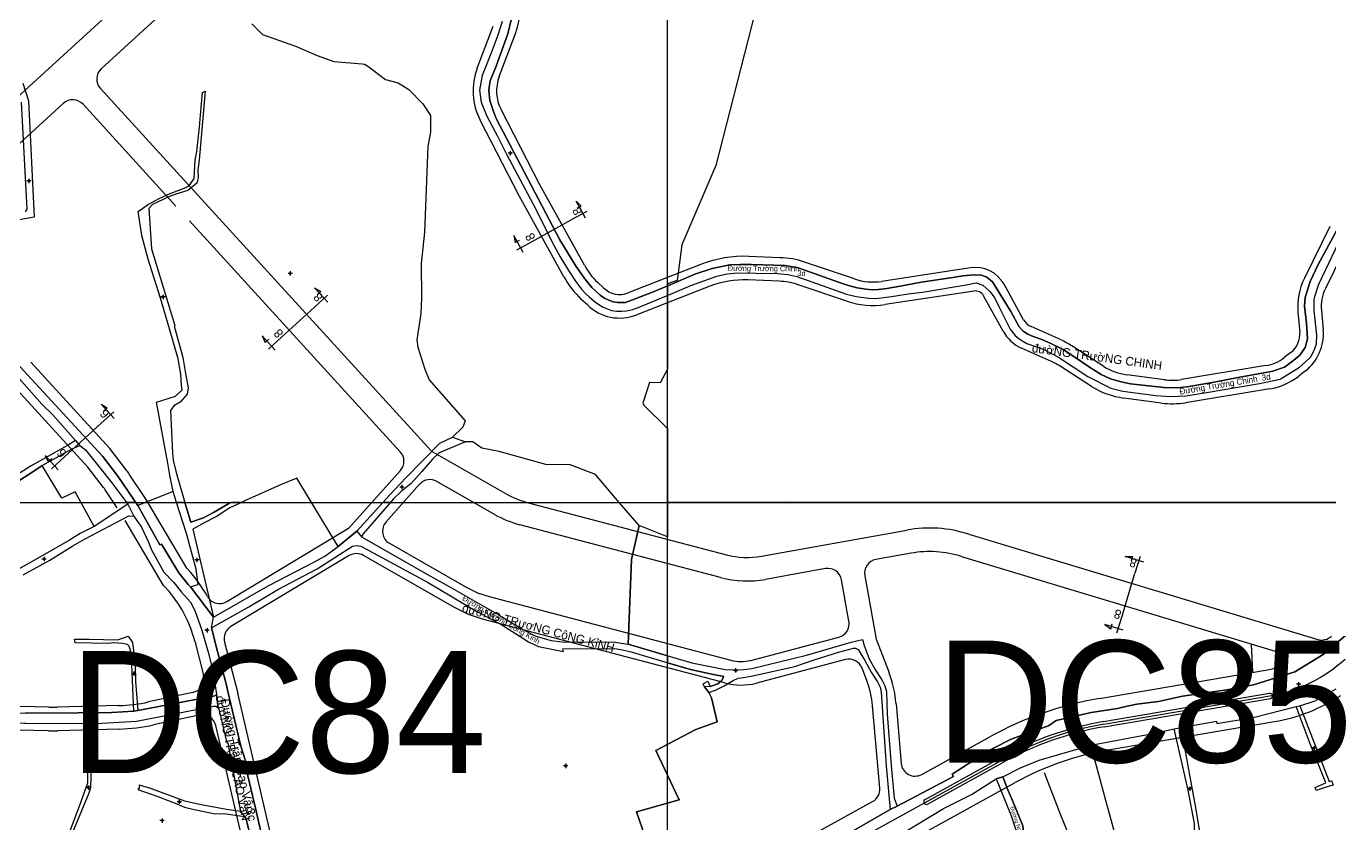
# Model space of a CAD drawing. Extents: x 547408 to 554234, y 1833375 to 1843904.
# Drawn here: x 550132 to 550880, y 1838316 to 1838773 of the extents above; entities that cross this region are included whole.
import ezdxf

# ---------------------------------------------------------------- set-up
doc = ezdxf.new("R2010")
doc.units = 0
for name, color, linetype in [('Level 1', 7, 'Continuous'), ('Level 10', 7, 'Continuous'), ('Level 11', 7, 'Continuous'), ('Level 2', 7, 'Continuous'), ('Level 30', 7, 'Continuous'), ('Level 4', 7, 'Continuous'), ('Level 5', 7, 'Continuous'), ('Level 52', 7, 'Continuous'), ('Level 62', 7, 'Continuous')]:
    doc.layers.add(name, color=color, linetype=linetype)

msp = doc.modelspace()

# ---------------------------------------------------------------- linework, layer by layer
at = {"layer": 'Level 1'}
for points in [[(550453.7, 1838667.06), (550444.82, 1838662.19)], [(550452.94, 1838663.18), (550447.58, 1838672.94)], [(550447.58, 1838672.94), (550450.56, 1838670.04), (550448.08, 1838668.67)], [(550422.32, 1838649.84), (550444.82, 1838662.19)], [(550417.12, 1838643.52), (550411.76, 1838653.29)], [(550411.76, 1838653.29), (550412.61, 1838649.21), (550415.1, 1838650.58)], [(550413.44, 1838644.97), (550422.32, 1838649.84)], [(550304.91, 1838614.99), (550297.4, 1838623.22)], [(550297.4, 1838623.22), (550300.98, 1838621.1), (550298.88, 1838619.19)], [(550304.73, 1838618.94), (550297.25, 1838612.12)], [(550278.3, 1838594.8), (550297.25, 1838612.12)], [(550274.74, 1838587.44), (550267.23, 1838595.66)], [(550267.23, 1838595.66), (550269.01, 1838591.9), (550271.11, 1838593.81)], [(550270.82, 1838587.97), (550278.3, 1838594.8)], [(550182.25, 1838548.15), (550174.73, 1838556.36)], [(550174.73, 1838556.36), (550178.31, 1838554.25), (550176.22, 1838552.33)], [(550182.07, 1838552.09), (550174.6, 1838545.26)], [(550153.74, 1838526.17), (550174.6, 1838545.26)], [(550150.19, 1838518.8), (550142.67, 1838527.02)], [(550142.67, 1838527.02), (550144.46, 1838523.26), (550146.55, 1838525.18)], [(550146.27, 1838519.34), (550153.74, 1838526.17)], [(550762.92, 1838468.99), (550767.08, 1838469.01), (550766.27, 1838466.29)], [(550773.59, 1838465.78), (550762.92, 1838468.99)], [(550771.41, 1838469.08), (550768.49, 1838459.38)], [(550761.08, 1838434.8), (550768.49, 1838459.38)], [(550758.16, 1838425.11), (550761.08, 1838434.8)], [(550751.13, 1838429.87), (550754.59, 1838427.56), (550755.41, 1838430.27)], [(550761.8, 1838426.66), (550751.13, 1838429.87)], [(550750.65, 1838372.73), (550846.05, 1838389.01)], [(550473.8, 1838231.7), (550692.37, 1838352.34)]]:
    msp.add_lwpolyline(points, dxfattribs=at)
for centre, radius, start, end in [((550831.75, 1838472.8), 85, 279.68273, 312.48273), ((550781.77, 1838190.37), 185, 99.68273, 118.89515)]:
    msp.add_arc(centre, radius, start, end, dxfattribs=at)
at = {"layer": 'Level 10'}
for p, q in [((550160.05, 1838535.57), (550162.54, 1838532.61)), ((550190.06, 1838499.08), (550193.61, 1838492.1)), ((550218.14, 1838500), (550222.9, 1838500)), ((550321.69, 1838483.5), (550324.34, 1838480.22)), ((550226.16, 1838451.65), (550239.37, 1838434.11)), ((550238.2, 1838428.02), (550239.37, 1838434.11)), ((550240.98, 1838390.05), (550241.94, 1838382.06)), ((550861.02, 1838382.86), (550863.12, 1838383.31)), ((550193.62, 1838380.2), (550195.79, 1838380.53)), ((550169.92, 1838372.99), (550171.86, 1838373.06)), ((550791.04, 1838370.06), (550794.16, 1838370.64)), ((550688.75, 1838341.38), (550692.53, 1838342.54)), ((550254.8, 1838322.69), (550257.91, 1838318.84)), ((550627.98, 1838323.7), (550631.9, 1838325.65))]:
    msp.add_line(p, q, dxfattribs=at)
for points in [[(550261.26, 1838774.6), (550267.5, 1838768.63), (550286.43, 1838761.92), (550298.8, 1838756.43), (550308.5, 1838753.16), (550324.74, 1838751.81), (550326, 1838751.49), (550327.98, 1838750.45), (550338.11, 1838742.72), (550345.33, 1838740.76), (550351.55, 1838736.98), (550359.45, 1838728.86), (550363.86, 1838722.09), (550363.99, 1838712.52), (550362.32, 1838704.49), (550360.46, 1838655.06), (550358.65, 1838637.14), (550358.76, 1838617.34), (550358.39, 1838608.52), (550356.15, 1838593.28), (550356.73, 1838589.13), (550360.72, 1838576.49), (550363.21, 1838570.36), (550383.76, 1838546.78), (550382.51, 1838543.26), (550376.67, 1838537.42)], [(550405.19, 1838776.09), (550402.61, 1838768.21), (550398.54, 1838757.55), (550393.55, 1838745.04), (550392.14, 1838736.69), (550393.09, 1838729.82), (550396.24, 1838721.72), (550402.45, 1838710.14), (550407.57, 1838699.81), (550424.49, 1838668.39), (550433.86, 1838649.44), (550438.36, 1838640.89), (550443.15, 1838633.12), (550447.22, 1838626.98), (550450.66, 1838622.5), (550452.79, 1838620.15), (550454.99, 1838617.98), (550457.94, 1838615.51), (550460.6, 1838613.6), (550463.06, 1838612.1), (550467.92, 1838610.17), (550470.8, 1838609.82), (550473.86, 1838609.75), (550476.54, 1838610.01), (550479.88, 1838610.68), (550482.88, 1838611.75), (550501.75, 1838619.57), (550513.44, 1838624.56), (550528.36, 1838629.92), (550534.34, 1838631.18), (550540.36, 1838631.71), (550550.91, 1838631.67), (550562.98, 1838631.36), (550569.07, 1838630.86)], [(550889.38, 1838665.38), (550873.79, 1838636.62), (550869.15, 1838626.9), (550866.17, 1838617.55), (550865.83, 1838612.66), (550866.98, 1838602.95), (550867.54, 1838593.96), (550866.17, 1838588.99), (550863.15, 1838584.5), (550859.8, 1838581.62), (550854.41, 1838577.57), (550847.77, 1838575.37), (550827.71, 1838571.81), (550814.92, 1838569.19), (550798.43, 1838566.31), (550792.31, 1838565.77), (550785.06, 1838565.9), (550765.98, 1838568.14), (550760.56, 1838569.21), (550754.37, 1838571.01), (550749.14, 1838573.48), (550741.75, 1838578.08), (550734.49, 1838582.94), (550727.2, 1838587.74), (550719.86, 1838591.5), (550715.03, 1838593.55), (550709.96, 1838595.26), (550706.99, 1838596.57), (550704.32, 1838598.28), (550702.03, 1838600.89), (550697.14, 1838609.5), (550686.67, 1838626.57), (550683.48, 1838629.24), (550680.39, 1838630.54), (550675.75, 1838630.65), (550669.68, 1838629.98), (550663.85, 1838629.19), (550645.68, 1838626.45), (550633.76, 1838624.2), (550626.08, 1838622.89), (550621.21, 1838622.16), (550617.51, 1838622.03), (550613.93, 1838622.32), (550608.89, 1838623.12), (550604.08, 1838624.51), (550601.54, 1838625.32), (550575.08, 1838634.71), (550567.46, 1838635.92), (550548.34, 1838636.66), (550541.83, 1838636.66), (550535.87, 1838636.29), (550525.65, 1838634.19), (550515.79, 1838630.98), (550504.29, 1838626.02), (550491.41, 1838620.68), (550475.92, 1838614.81), (550474.3, 1838614.74), (550471.36, 1838614.76), (550468.92, 1838615.08), (550466.27, 1838616.06), (550463.92, 1838617.34), (550461.45, 1838619), (550456.58, 1838623.39), (550451.96, 1838629.04), (550447.18, 1838636.01), (550438.25, 1838650.71), (550401.71, 1838720.36), (550400.02, 1838724.89), (550398, 1838730.69), (550397.53, 1838736.34), (550397.85, 1838739.68), (550398.27, 1838742.04), (550401.71, 1838750.33), (550408.44, 1838768.97), (550410.45, 1838777.77)], [(550410.45, 1838777.77), (550408.44, 1838768.97), (550401.71, 1838750.33), (550398.27, 1838742.04), (550397.85, 1838739.68), (550397.53, 1838736.34), (550398, 1838730.69), (550400.02, 1838724.89), (550401.71, 1838720.36), (550438.25, 1838650.71), (550447.18, 1838636.01), (550451.96, 1838629.04), (550456.58, 1838623.39), (550461.45, 1838619), (550463.92, 1838617.34), (550466.27, 1838616.06), (550468.92, 1838615.08), (550471.36, 1838614.76), (550474.3, 1838614.74), (550475.92, 1838614.81), (550491.41, 1838620.68), (550504.29, 1838626.02), (550515.79, 1838630.98), (550525.65, 1838634.19), (550535.87, 1838636.29), (550541.83, 1838636.66), (550548.34, 1838636.66), (550567.46, 1838635.92), (550575.08, 1838634.71), (550601.54, 1838625.32), (550604.08, 1838624.51), (550608.89, 1838623.12), (550613.93, 1838622.32), (550617.51, 1838622.03), (550621.21, 1838622.16), (550626.08, 1838622.89), (550633.76, 1838624.2), (550645.68, 1838626.45), (550663.85, 1838629.19), (550669.68, 1838629.98), (550675.75, 1838630.65), (550680.39, 1838630.54), (550683.48, 1838629.24), (550686.67, 1838626.57), (550697.14, 1838609.5), (550702.03, 1838600.89), (550704.32, 1838598.28), (550706.99, 1838596.57), (550709.96, 1838595.26), (550715.03, 1838593.55), (550719.86, 1838591.5), (550727.2, 1838587.74), (550734.49, 1838582.94), (550741.75, 1838578.08), (550749.14, 1838573.48), (550754.37, 1838571.01), (550760.56, 1838569.21), (550765.98, 1838568.14), (550785.06, 1838565.9), (550792.31, 1838565.77), (550798.43, 1838566.31), (550814.92, 1838569.19), (550827.71, 1838571.81), (550847.77, 1838575.37), (550854.41, 1838577.57), (550859.8, 1838581.62), (550863.15, 1838584.5), (550866.17, 1838588.99), (550867.54, 1838593.96), (550866.98, 1838602.95), (550865.83, 1838612.66), (550866.17, 1838617.55), (550869.15, 1838626.9), (550873.79, 1838636.62), (550889.38, 1838665.38)], [(550129.77, 1838740.64), (550133.02, 1838730.46), (550136.37, 1838663.72), (550102.81, 1838657.83)], [(550218.14, 1838500), (550216.2, 1838506.2), (550214.22, 1838515.76), (550213.11, 1838522.5), (550206.64, 1838557.65), (550217.48, 1838561.03), (550221.28, 1838564.71), (550220.98, 1838567.08), (550220.5, 1838573.55), (550219.03, 1838582.43), (550214.11, 1838599.66), (550208.8, 1838617.23), (550201.77, 1838639.65), (550198.14, 1838653.2), (550196.01, 1838666.99), (550201.39, 1838670.76), (550207.75, 1838674.29), (550213.56, 1838677.02), (550223.53, 1838680.79), (550225.65, 1838682.2), (550228.23, 1838685.83), (550228.87, 1838696.46), (550229.67, 1838701.45), (550231.32, 1838715.3), (550231.79, 1838722.26), (550232.92, 1838735.2), (550234.49, 1838736), (550231.08, 1838696.45), (550230.35, 1838690.99), (550230.6, 1838686.36), (550229.7, 1838683.17), (550227.5, 1838681.27), (550224.54, 1838679.07), (550217.6, 1838676.86), (550214.1, 1838675.63), (550204.37, 1838670.91), (550202.24, 1838668.8), (550203.74, 1838645.55), (550217.16, 1838601.58), (550216.74, 1838601.38), (550221.74, 1838583.16), (550223.17, 1838574.1), (550224.87, 1838565.85), (550224.13, 1838562.23), (550220.19, 1838557.5), (550216.58, 1838555.38), (550214.61, 1838552.76), (550215.7, 1838528.26), (550216.21, 1838524.28), (550217.87, 1838517.18), (550222.9, 1838500)], [(550131.29, 1838666.89), (550132.26, 1838668.39), (550128.98, 1838729.78)], [(550569.07, 1838630.86), (550574.37, 1838629.77), (550602.89, 1838619.61), (550608.37, 1838618.19), (550612.71, 1838617.54), (550615.4, 1838617.24), (550619.44, 1838617.08), (550625.82, 1838617.86), (550631.09, 1838618.62), (550638.22, 1838619.71), (550646.53, 1838620.63), (550671.52, 1838624.85), (550677.36, 1838625.97), (550681.19, 1838624.67), (550684.99, 1838621.28), (550687.78, 1838617.63), (550690.33, 1838612.44), (550694.04, 1838605.23), (550696.85, 1838599.52), (550699.76, 1838595.88), (550701.94, 1838593.9), (550706.37, 1838591.25), (550715.81, 1838587.95), (550724.59, 1838583.48), (550741.45, 1838572.33), (550754.65, 1838565.59), (550761.53, 1838563.8), (550780.46, 1838561.35), (550788.82, 1838560.74), (550797.7, 1838561.24), (550809.65, 1838563.17), (550840.11, 1838568.33), (550851.82, 1838570.78), (550862.93, 1838577.7), (550866.2, 1838580.49), (550869.3, 1838583.35), (550871.23, 1838586.91), (550872.83, 1838590.99), (550873.01, 1838596), (550871.44, 1838610.22), (550871.34, 1838611.96), (550871.45, 1838616.31), (550871.75, 1838618.2), (550874.11, 1838625.25), (550889.27, 1838656.95)], [(550106.13, 1838603.87), (550110.09, 1838598.17), (550121.14, 1838585.56), (550175.72, 1838526.42), (550184.43, 1838515.15), (550195.81, 1838498.25), (550208.5, 1838475.63), (550209.43, 1838475.98), (550219.48, 1838459.68), (550224.75, 1838452.96), (550226.16, 1838451.65)], [(550126.21, 1838572.96), (550140.83, 1838556.32), (550146.95, 1838550.56), (550160.05, 1838535.57)], [(550160.05, 1838535.57), (550155.42, 1838532.68), (550134.52, 1838520.99), (550124.6, 1838514.64), (550098.17, 1838499.86), (550058.6, 1838483.3), (550046.33, 1838478.55), (550028.8, 1838471.27), (550011.72, 1838467.27), (550000.11, 1838464.14), (550000.89, 1838461.71), (550004.21, 1838462.53), (550012.27, 1838464.86), (550025.37, 1838467.17), (550047.06, 1838475.95), (550058.06, 1838480.22), (550100.16, 1838497.51), (550111.55, 1838503.26), (550123.89, 1838510.12), (550135.02, 1838517.12), (550140.86, 1838521.28), (550153.86, 1838528.49), (550158.12, 1838530.75), (550162.54, 1838532.61)], [(550162.54, 1838532.61), (550165.77, 1838530.2), (550180.42, 1838512.12), (550190.06, 1838499.08)], [(550321.69, 1838483.5), (550321.89, 1838483.66), (550340.31, 1838504.28), (550349.74, 1838514.08), (550369.32, 1838534.03), (550376.67, 1838537.42)], [(550376.67, 1838537.42), (550384.01, 1838534.87), (550368.89, 1838528.39), (550365.15, 1838524.86), (550359.06, 1838517.77), (550352.92, 1838510.84), (550347.09, 1838506.29), (550342.66, 1838502.04), (550325.31, 1838481.92), (550324.34, 1838480.22)], [(550190.06, 1838499.08), (550170.74, 1838486.16), (550162.81, 1838482.13), (550156.68, 1838478.39), (550142.34, 1838470.05), (550126.02, 1838461.02)], [(550226.16, 1838451.65), (550230.57, 1838452.9), (550229.36, 1838461.75), (550223.75, 1838482.11), (550218.14, 1838500)], [(550222.9, 1838500), (550226.23, 1838488.65), (550233.55, 1838491.19), (550239.41, 1838494.15), (550248.54, 1838499.58), (550249.44, 1838500), (550255.39, 1838500), (550248.74, 1838496.88), (550241.37, 1838492.2), (550234.4, 1838488.45), (550227.49, 1838484.64), (550239.37, 1838434.11)], [(550130.05, 1838458.54), (550145.36, 1838466.88), (550158.49, 1838475.18), (550165.15, 1838478.91), (550190.68, 1838492.33), (550193.61, 1838492.1)], [(550193.61, 1838492.1), (550197.95, 1838485.8), (550201.92, 1838477.24), (550203.67, 1838472.88), (550210.81, 1838460.05), (550216.55, 1838454.04), (550221.01, 1838448.44), (550226.03, 1838442.82), (550228.61, 1838437.99), (550232.59, 1838426.79), (550236.58, 1838412.71), (550238.88, 1838403.31), (550240.98, 1838390.05)], [(550239.37, 1838434.11), (550270.65, 1838452.24), (550297.26, 1838465.86), (550303.32, 1838469.23), (550310.83, 1838474.74), (550321.69, 1838483.5)], [(550324.34, 1838480.22), (550364, 1838457.63), (550374.64, 1838451.7), (550402.81, 1838435.79), (550416.89, 1838427.09), (550424.53, 1838423.28), (550433.2, 1838420.73), (550439.56, 1838419.99), (550470.11, 1838419.82), (550473.43, 1838419.24), (550477.4, 1838418.65), (550513.94, 1838407.91), (550526.41, 1838405.39), (550533.25, 1838404.15), (550537.28, 1838403.99), (550543.97, 1838404.08), (550548.4, 1838404.62), (550579.78, 1838412.35), (550605.59, 1838419.91), (550612, 1838421.27), (550612.98, 1838417.95), (550615.84, 1838410.31), (550619.49, 1838403.69), (550623.21, 1838398.22), (550624.88, 1838394.83), (550625.78, 1838391.58), (550626.16, 1838378.52), (550628.41, 1838348.96), (550630.21, 1838330.23), (550631.9, 1838325.65)], [(550238.2, 1838428.02), (550259.52, 1838440.18), (550276.69, 1838450.15), (550298.8, 1838461.9), (550319.08, 1838474.93), (550321.78, 1838475.29), (550323.95, 1838474.96), (550362.31, 1838454.21), (550390.52, 1838437.34), (550404.87, 1838429.84), (550414.88, 1838423.38), (550420.31, 1838419.97), (550426.06, 1838417.27), (550440.24, 1838414.45), (550439.95, 1838416.09), (550469.78, 1838416.12), (550473.33, 1838415.61), (550478.47, 1838414.38), (550513.25, 1838404.06), (550525.58, 1838401.37), (550532.39, 1838400.2), (550531.1, 1838397.55), (550529, 1838395.85), (550524.5, 1838394.3), (550521.38, 1838394.11), (550523.79, 1838391), (550527.67, 1838392.21), (550532.3, 1838394.61), (550537.71, 1838397.85), (550540.56, 1838399.14), (550543.78, 1838399.51), (550548.18, 1838400.32), (550573.2, 1838405.88), (550584.23, 1838409.77), (550598.17, 1838414.04), (550606.93, 1838416.44), (550608, 1838416.39), (550609.57, 1838415.7), (550613.32, 1838409.21), (550616.93, 1838402.6), (550620.7, 1838397.15), (550622.19, 1838393.95), (550622.66, 1838391.15), (550625.54, 1838348.77), (550627.13, 1838332.06), (550627.98, 1838323.7)], [(550238.2, 1838428.02), (550241.65, 1838414.45), (550246.82, 1838395.17), (550247.54, 1838391.53), (550254.92, 1838360.96), (550258.03, 1838350.47), (550257.32, 1838350.33), (550263.36, 1838324.57), (550275.1, 1838273.22), (550275.36, 1838265.39), (550273.97, 1838254.57), (550272.82, 1838249.36)], [(550193.62, 1838380.2), (550192.34, 1838406.91), (550191.62, 1838415.16), (550190.91, 1838417.47), (550189.91, 1838418.53), (550187.13, 1838419.09), (550182.01, 1838419.46), (550178.58, 1838419.13), (550159.9, 1838419.35), (550159.55, 1838421.51), (550167.85, 1838421.53), (550184.39, 1838421.18), (550190.26, 1838423.21), (550192.86, 1838419.69), (550194.34, 1838406.96), (550194.62, 1838397.25), (550195.79, 1838380.53)], [(550631.9, 1838325.65), (550664.21, 1838342.72), (550663.45, 1838344.07), (550681.34, 1838355.51), (550687.36, 1838359), (550697.02, 1838364), (550705.96, 1838367.43), (550718.88, 1838371.83), (550723.22, 1838374.95), (550743.42, 1838379.37), (550758.53, 1838381.66), (550763.96, 1838383.01), (550769.57, 1838384.24), (550774.26, 1838384.89), (550782.1, 1838385.7), (550795.77, 1838388.77), (550821.34, 1838392.56), (550836.61, 1838395.34), (550860.29, 1838402.85), (550876.59, 1838412.74), (550890.47, 1838424.54)], [(550195.79, 1838380.53), (550240.12, 1838389.09), (550240.98, 1838390.05)], [(550863.12, 1838383.31), (550871.99, 1838386.25), (550883.97, 1838393.01)], [(550171.86, 1838373.06), (550195.03, 1838374.45), (550213.81, 1838378.03), (550239.41, 1838383.19), (550240.81, 1838383.02), (550241.94, 1838382.06)], [(550241.94, 1838382.06), (550242.32, 1838381.36), (550246.94, 1838361.99), (550247.48, 1838362.09), (550254.8, 1838322.69)], [(550794.16, 1838370.64), (550815.34, 1838374.54), (550815.6, 1838373.22), (550836.48, 1838376.64), (550861.02, 1838382.86)], [(550863.12, 1838383.31), (550879.99, 1838339.81), (550881.37, 1838340.35), (550882.25, 1838337.79), (550878.83, 1838336.79), (550872.64, 1838334.66), (550872.02, 1838336.4), (550878.11, 1838339.08), (550869.09, 1838361.52), (550861.02, 1838382.86)], [(549795.93, 1838370.86), (549836.8, 1838368.21), (549846.09, 1838368.06), (549851.76, 1838368.05), (549866.07, 1838371.17), (549897.8, 1838377.41), (549908.02, 1838378.3), (549934.18, 1838379.56), (549940.66, 1838379.39), (549957.06, 1838377.41), (549969.59, 1838374.4), (549993.93, 1838370.73), (550002.77, 1838370.28), (550023.15, 1838371.22), (550046.62, 1838373.05), (550063.19, 1838374.75), (550086.65, 1838374.34), (550113.13, 1838373.59), (550147.56, 1838373.08), (550160.98, 1838373.31), (550169.92, 1838372.99)], [(550019.12, 1838377.21), (550032.55, 1838377.93), (550046.16, 1838379.39), (550058.11, 1838380.31), (550065.61, 1838380.51), (550076.33, 1838380.37), (550110.26, 1838379.36), (550131.27, 1838379.02), (550161.67, 1838379.2), (550181.03, 1838379.45), (550193.62, 1838380.2)], [(550151.8, 1838299.62), (550156.64, 1838310.62), (550162.52, 1838326.36), (550167.1, 1838339), (550167.16, 1838343.53), (550167.05, 1838348.7), (550167.45, 1838356.94), (550169.92, 1838372.99)], [(550154.29, 1838300.61), (550168, 1838333.36), (550168.8, 1838336.46), (550168.98, 1838342.48), (550168.88, 1838348.19), (550169.07, 1838354.15), (550171.86, 1838373.06)], [(550692.53, 1838342.54), (550702.75, 1838347.69), (550713.52, 1838352.14), (550743.16, 1838360.69), (550777.73, 1838367.26), (550791.04, 1838370.06)], [(550794.16, 1838370.64), (550795.46, 1838365.17), (550796.74, 1838360.35), (550803.49, 1838323.83), (550805.71, 1838309.92), (550806.33, 1838307.73), (550807.29, 1838306.56), (550809.04, 1838305.87), (550825.98, 1838306.19), (550826.88, 1838303.29), (550842.06, 1838306.25), (550843.38, 1838304.13), (550838.07, 1838303.15), (550825.18, 1838300.94), (550824.8, 1838302.49), (550808.72, 1838303.03), (550806.58, 1838303.79), (550802.66, 1838303.42), (550801.95, 1838306.08), (550802.59, 1838307.7), (550802.62, 1838315.74), (550799.1, 1838334.92), (550791.04, 1838370.06)], [(550254.8, 1838322.69), (550246.81, 1838323.76), (550231.19, 1838326.59), (550222.94, 1838328.56), (550202.75, 1838336.05), (550196.55, 1838337.69), (550196.63, 1838335.85), (550195.82, 1838335.24), (550207.26, 1838331.22), (550219.21, 1838326.75), (550222.58, 1838325.16), (550228.17, 1838323.88), (550240.26, 1838321.35), (550245.28, 1838321.51), (550254.4, 1838320.23), (550256.86, 1838319.74), (550257.91, 1838318.84)], [(550624.96, 1838303.6), (550626.55, 1838304.95), (550658.63, 1838324.27), (550674.58, 1838332.43), (550688.75, 1838341.38)], [(550688.75, 1838341.38), (550697.25, 1838320.8), (550710.54, 1838280.2)], [(550692.53, 1838342.54), (550695.53, 1838335.12), (550698.27, 1838328.96), (550704.06, 1838314.44), (550704.41, 1838311.17), (550711.48, 1838291.37), (550713.11, 1838288.82), (550714.53, 1838287.66)], [(550272.82, 1838249.36), (550280.72, 1838248.17), (550280.55, 1838245.87), (550300.75, 1838240.85), (550313.26, 1838238.29), (550313.9, 1838243.68), (550321.8, 1838242.79), (550321.03, 1838235.36), (550344.14, 1838231.5), (550383.57, 1838223.03), (550392.55, 1838222.68), (550397.59, 1838222.41), (550429, 1838223.13), (550452.79, 1838229.92), (550469.58, 1838238.3), (550469.32, 1838238.94), (550491.72, 1838250.9), (550517.3, 1838263.68), (550525.8, 1838267.54), (550537.39, 1838274.24), (550563.01, 1838287.71), (550574.48, 1838294.71), (550602.6, 1838309.23), (550627.98, 1838323.7)], [(550265.31, 1838251.61), (550268.68, 1838258.23), (550268.91, 1838263.91), (550268.92, 1838273.25), (550264.56, 1838292.67), (550257.91, 1838318.84)]]:
    msp.add_lwpolyline(points, dxfattribs=at)
at = {"layer": 'Level 11'}
for p, q in [((550409.13, 1838700.37), (550408.5, 1838700.37)), ((550409.75, 1838700.99), (550409.13, 1838700.37)), ((550409.13, 1838700.37), (550409.75, 1838699.75)), ((550409.75, 1838701.62), (550409.75, 1838700.99)), ((550410.37, 1838700.37), (550409.75, 1838700.99)), ((550409.75, 1838699.75), (550410.37, 1838700.37)), ((550409.75, 1838699.75), (550409.75, 1838699.12)), ((550411, 1838700.37), (550410.37, 1838700.37)), ((550132.73, 1838684.5), (550132.11, 1838684.5)), ((550133.36, 1838685.13), (550132.73, 1838684.5)), ((550132.73, 1838684.5), (550133.36, 1838683.87)), ((550133.36, 1838685.75), (550133.36, 1838685.13)), ((550133.99, 1838684.5), (550133.36, 1838685.13)), ((550133.36, 1838683.87), (550133.99, 1838684.5)), ((550133.36, 1838683.87), (550133.36, 1838683.25)), ((550134.61, 1838684.5), (550133.99, 1838684.5)), ((550282.73, 1838631.46), (550282.11, 1838631.46)), ((550283.36, 1838632.09), (550282.73, 1838631.46)), ((550282.73, 1838631.46), (550283.36, 1838630.83)), ((550283.36, 1838632.71), (550283.36, 1838632.09)), ((550283.99, 1838631.46), (550283.36, 1838632.09)), ((550283.36, 1838630.83), (550283.99, 1838631.46)), ((550283.36, 1838630.83), (550283.36, 1838630.21)), ((550284.61, 1838631.46), (550283.99, 1838631.46)), ((550209.73, 1838618), (550209.1, 1838618)), ((550210.35, 1838618.63), (550209.73, 1838618)), ((550209.73, 1838618), (550210.35, 1838617.37)), ((550210.35, 1838619.25), (550210.35, 1838618.63)), ((550210.97, 1838618), (550210.35, 1838618.63)), ((550210.35, 1838617.37), (550210.97, 1838618)), ((550210.35, 1838617.37), (550210.35, 1838616.75)), ((550211.6, 1838618), (550210.97, 1838618)), ((550347.51, 1838509.45), (550346.89, 1838508.82)), ((550347.51, 1838510.07), (550347.51, 1838509.45)), ((550348.13, 1838508.82), (550347.51, 1838509.45)), ((550346.89, 1838508.82), (550346.26, 1838508.82)), ((550346.89, 1838508.82), (550347.51, 1838508.19)), ((550347.51, 1838508.19), (550348.13, 1838508.82)), ((550347.51, 1838508.19), (550347.51, 1838507.57)), ((550348.76, 1838508.82), (550348.13, 1838508.82)), ((550141.41, 1838467.5), (550140.79, 1838467.5)), ((550142.04, 1838468.13), (550141.41, 1838467.5)), ((550141.41, 1838467.5), (550142.04, 1838466.87)), ((550142.04, 1838468.75), (550142.04, 1838468.13)), ((550142.67, 1838467.5), (550142.04, 1838468.13)), ((550142.04, 1838466.87), (550142.67, 1838467.5)), ((550142.04, 1838466.87), (550142.04, 1838466.25)), ((550143.29, 1838467.5), (550142.67, 1838467.5)), ((550229.13, 1838467.06), (550228.51, 1838467.06)), ((550229.76, 1838467.69), (550229.13, 1838467.06)), ((550229.13, 1838467.06), (550229.76, 1838466.43)), ((550229.76, 1838468.31), (550229.76, 1838467.69)), ((550230.39, 1838467.06), (550229.76, 1838467.69)), ((550229.76, 1838466.43), (550230.39, 1838467.06)), ((550229.76, 1838466.43), (550229.76, 1838465.81)), ((550231.01, 1838467.06), (550230.39, 1838467.06)), ((550235.6, 1838427.25), (550234.97, 1838426.62)), ((550235.6, 1838427.87), (550235.6, 1838427.25)), ((550236.23, 1838426.62), (550235.6, 1838427.25)), ((550234.97, 1838426.62), (550234.35, 1838426.62)), ((550234.97, 1838426.62), (550235.6, 1838425.99)), ((550235.6, 1838425.99), (550236.23, 1838426.62)), ((550235.6, 1838425.99), (550235.6, 1838425.37)), ((550236.85, 1838426.62), (550236.23, 1838426.62)), ((550539.15, 1838404.85), (550539.15, 1838404.23)), ((550192.91, 1838401.7), (550192.29, 1838401.7)), ((550193.54, 1838402.33), (550192.91, 1838401.7)), ((550192.91, 1838401.7), (550193.54, 1838401.07)), ((550193.54, 1838402.95), (550193.54, 1838402.33)), ((550194.17, 1838401.7), (550193.54, 1838402.33)), ((550193.54, 1838401.07), (550194.17, 1838401.7)), ((550193.54, 1838401.07), (550193.54, 1838400.45)), ((550194.79, 1838401.7), (550194.17, 1838401.7)), ((550538.53, 1838403.6), (550537.9, 1838403.6)), ((550539.15, 1838404.23), (550538.53, 1838403.6)), ((550538.53, 1838403.6), (550539.15, 1838402.97)), ((550539.77, 1838403.6), (550539.15, 1838404.23)), ((550539.15, 1838402.97), (550539.77, 1838403.6)), ((550539.15, 1838402.97), (550539.15, 1838402.35)), ((550540.4, 1838403.6), (550539.77, 1838403.6)), ((550862.47, 1838396.91), (550862.47, 1838396.29)), ((550861.85, 1838395.66), (550861.22, 1838395.66)), ((550862.47, 1838396.29), (550861.85, 1838395.66)), ((550861.85, 1838395.66), (550862.47, 1838395.03)), ((550863.09, 1838395.66), (550862.47, 1838396.29)), ((550862.47, 1838395.03), (550863.09, 1838395.66)), ((550862.47, 1838395.03), (550862.47, 1838394.41)), ((550863.72, 1838395.66), (550863.09, 1838395.66)), ((550871.33, 1838359.61), (550870.7, 1838358.98)), ((550871.33, 1838360.23), (550871.33, 1838359.61)), ((550871.95, 1838358.98), (550871.33, 1838359.61)), ((550870.7, 1838358.98), (550870.08, 1838358.98)), ((550870.7, 1838358.98), (550871.33, 1838358.35)), ((550871.33, 1838358.35), (550871.95, 1838358.98)), ((550871.33, 1838358.35), (550871.33, 1838357.73)), ((550872.58, 1838358.98), (550871.95, 1838358.98)), ((550440.97, 1838348.85), (550440.35, 1838348.85)), ((550441.6, 1838349.47), (550440.97, 1838348.85)), ((550440.97, 1838348.85), (550441.6, 1838348.23)), ((550441.6, 1838350.1), (550441.6, 1838349.47)), ((550442.23, 1838348.85), (550441.6, 1838349.47)), ((550441.6, 1838348.23), (550442.23, 1838348.85)), ((550441.6, 1838348.23), (550441.6, 1838347.6)), ((550442.85, 1838348.85), (550442.23, 1838348.85)), ((550167.45, 1838337.59), (550167.45, 1838336.97)), ((550800.09, 1838337.04), (550800.09, 1838336.41)), ((550166.82, 1838336.34), (550166.2, 1838336.34)), ((550167.45, 1838336.97), (550166.82, 1838336.34)), ((550166.82, 1838336.34), (550167.45, 1838335.71)), ((550168.07, 1838336.34), (550167.45, 1838336.97)), ((550167.45, 1838335.71), (550168.07, 1838336.34)), ((550167.45, 1838335.71), (550167.45, 1838335.09)), ((550168.7, 1838336.34), (550168.07, 1838336.34)), ((550219.67, 1838329.51), (550219.67, 1838328.89)), ((550799.47, 1838335.79), (550798.84, 1838335.79)), ((550800.09, 1838336.41), (550799.47, 1838335.79)), ((550799.47, 1838335.79), (550800.09, 1838335.17)), ((550800.71, 1838335.79), (550800.09, 1838336.41)), ((550800.09, 1838335.17), (550800.71, 1838335.79)), ((550800.09, 1838335.17), (550800.09, 1838334.54)), ((550801.34, 1838335.79), (550800.71, 1838335.79)), ((550219.05, 1838328.26), (550218.42, 1838328.26)), ((550219.67, 1838328.89), (550219.05, 1838328.26)), ((550219.05, 1838328.26), (550219.67, 1838327.63)), ((550220.3, 1838328.26), (550219.67, 1838328.89)), ((550219.67, 1838327.63), (550220.3, 1838328.26)), ((550219.67, 1838327.63), (550219.67, 1838327.01)), ((550220.92, 1838328.26), (550220.3, 1838328.26)), ((550209.18, 1838317.4), (550208.55, 1838317.4)), ((550209.8, 1838318.03), (550209.18, 1838317.4)), ((550209.18, 1838317.4), (550209.8, 1838316.77)), ((550209.8, 1838318.65), (550209.8, 1838318.03)), ((550210.43, 1838317.4), (550209.8, 1838318.03)), ((550209.8, 1838316.77), (550210.43, 1838317.4)), ((550209.8, 1838316.77), (550209.8, 1838316.15)), ((550211.05, 1838317.4), (550210.43, 1838317.4))]:
    msp.add_line(p, q, dxfattribs=at)
for centre in [(550409.75, 1838700.37), (550133.36, 1838684.5), (550283.36, 1838631.46), (550210.35, 1838618), (550347.51, 1838508.82), (550142.04, 1838467.5), (550229.76, 1838467.06), (550235.6, 1838426.62), (550193.54, 1838401.7), (550539.15, 1838403.6), (550862.47, 1838395.66), (550871.33, 1838358.98), (550441.6, 1838348.85), (550167.45, 1838336.34), (550800.09, 1838335.79), (550219.67, 1838328.26), (550209.8, 1838317.4)]:
    msp.add_circle(centre, 0.15, dxfattribs=at)
at = {"layer": 'Level 2'}
for p, q in [((550408.44, 1838768.97), (550410.45, 1838777.77)), ((550401.71, 1838750.33), (550408.44, 1838768.97)), ((550398.27, 1838742.04), (550401.71, 1838750.33)), ((550397.85, 1838739.68), (550398.27, 1838742.04)), ((550401.71, 1838720.36), (550400.02, 1838724.89)), ((550601.54, 1838625.32), (550575.08, 1838634.71)), ((550683.48, 1838629.24), (550680.39, 1838630.54)), ((550686.67, 1838626.57), (550683.48, 1838629.24)), ((550461.45, 1838619), (550456.58, 1838623.39)), ((550613.93, 1838622.32), (550608.89, 1838623.12)), ((550617.51, 1838622.03), (550613.93, 1838622.32)), ((550633.76, 1838624.2), (550626.08, 1838622.89)), ((550645.68, 1838626.45), (550633.76, 1838624.2)), ((550474.3, 1838614.74), (550471.36, 1838614.76)), ((550475.92, 1838614.81), (550474.3, 1838614.74)), ((550866.98, 1838602.95), (550867.54, 1838593.96)), ((550175.72, 1838526.42), (550121.14, 1838585.56)), ((550126.21, 1838572.96), (550140.83, 1838556.32)), ((550814.92, 1838569.19), (550798.43, 1838566.31)), ((550827.71, 1838571.81), (550814.92, 1838569.19)), ((550798.43, 1838566.31), (550792.31, 1838565.77)), ((550162.54, 1838532.61), (550165.77, 1838530.2)), ((550193.61, 1838492.1), (550197.95, 1838485.8)), ((550197.95, 1838485.8), (550201.92, 1838477.24)), ((550201.92, 1838477.24), (550203.67, 1838472.88)), ((550239.37, 1838434.11), (550226.16, 1838451.65)), ((550226.03, 1838442.82), (550228.61, 1838437.99)), ((550228.61, 1838437.99), (550232.59, 1838426.79)), ((550232.59, 1838426.79), (550236.58, 1838412.71)), ((550236.58, 1838412.71), (550238.88, 1838403.31)), ((550213.81, 1838378.03), (550239.41, 1838383.19)), ((550239.41, 1838383.19), (550240.81, 1838383.02)), ((550195.79, 1838380.53), (550193.62, 1838380.2)), ((550195.03, 1838374.45), (550213.81, 1838378.03)), ((550113.13, 1838373.59), (550147.56, 1838373.08))]:
    msp.add_line(p, q, dxfattribs=at)
for points in [[(550405.19, 1838776.09), (550402.61, 1838768.21), (550398.54, 1838757.55), (550393.55, 1838745.04), (550392.14, 1838736.69), (550393.09, 1838729.82), (550396.24, 1838721.72), (550402.45, 1838710.14), (550407.57, 1838699.81), (550424.49, 1838668.39), (550433.86, 1838649.44), (550438.36, 1838640.89), (550443.15, 1838633.12), (550447.22, 1838626.98), (550450.66, 1838622.5), (550452.79, 1838620.15), (550454.99, 1838617.98), (550457.94, 1838615.51), (550460.6, 1838613.6), (550463.06, 1838612.1), (550467.92, 1838610.17), (550470.8, 1838609.82), (550473.86, 1838609.75), (550476.54, 1838610.01), (550479.88, 1838610.68), (550482.88, 1838611.75), (550501.75, 1838619.57), (550513.44, 1838624.56), (550528.36, 1838629.92), (550534.34, 1838631.18), (550540.36, 1838631.71), (550550.91, 1838631.67), (550562.98, 1838631.36), (550569.07, 1838630.86), (550574.37, 1838629.77), (550602.89, 1838619.61), (550608.37, 1838618.19), (550612.71, 1838617.54), (550615.4, 1838617.24), (550619.44, 1838617.08), (550625.82, 1838617.86), (550631.09, 1838618.62), (550638.22, 1838619.71), (550646.53, 1838620.63), (550671.52, 1838624.85), (550677.36, 1838625.97), (550681.19, 1838624.67), (550684.99, 1838621.28), (550687.78, 1838617.63), (550690.33, 1838612.44), (550694.04, 1838605.23), (550696.85, 1838599.52), (550699.76, 1838595.88), (550701.94, 1838593.9), (550706.37, 1838591.25), (550715.81, 1838587.95), (550724.59, 1838583.48), (550741.45, 1838572.33), (550754.65, 1838565.59), (550761.53, 1838563.8), (550780.46, 1838561.35), (550788.82, 1838560.74), (550797.7, 1838561.24), (550809.65, 1838563.17), (550840.11, 1838568.33), (550851.82, 1838570.78), (550862.93, 1838577.7), (550866.2, 1838580.49), (550869.3, 1838583.35), (550871.23, 1838586.91), (550872.83, 1838590.99), (550873.01, 1838596), (550871.44, 1838610.22), (550871.34, 1838611.96), (550871.45, 1838616.31), (550871.75, 1838618.2), (550874.11, 1838625.25), (550889.27, 1838656.95)], [(550400.02, 1838724.89), (550398, 1838730.69), (550397.53, 1838736.34), (550397.85, 1838739.68)], [(550447.18, 1838636.01), (550438.25, 1838650.71), (550401.71, 1838720.36)], [(550893.76, 1838668.42), (550889.38, 1838665.38), (550873.79, 1838636.62), (550869.15, 1838626.9)], [(550548.34, 1838636.66), (550541.83, 1838636.66), (550535.87, 1838636.29), (550525.65, 1838634.19)], [(550575.08, 1838634.71), (550567.46, 1838635.92), (550548.34, 1838636.66)], [(550456.58, 1838623.39), (550451.96, 1838629.04), (550447.18, 1838636.01)], [(550525.65, 1838634.19), (550515.79, 1838630.98), (550504.29, 1838626.02), (550491.41, 1838620.68), (550475.92, 1838614.81)], [(550669.68, 1838629.98), (550663.85, 1838629.19), (550645.68, 1838626.45)], [(550680.39, 1838630.54), (550675.75, 1838630.65), (550669.68, 1838629.98)], [(550608.89, 1838623.12), (550604.08, 1838624.51), (550601.54, 1838625.32)], [(550626.08, 1838622.89), (550621.21, 1838622.16), (550617.51, 1838622.03)], [(550706.99, 1838596.57), (550704.32, 1838598.28), (550702.03, 1838600.89), (550697.14, 1838609.5), (550686.67, 1838626.57)], [(550869.15, 1838626.9), (550866.17, 1838617.55), (550865.83, 1838612.66), (550866.98, 1838602.95)], [(550466.27, 1838616.06), (550463.92, 1838617.34), (550461.45, 1838619)], [(550471.36, 1838614.76), (550468.92, 1838615.08), (550466.27, 1838616.06)], [(550715.03, 1838593.55), (550709.96, 1838595.26), (550706.99, 1838596.57)], [(550727.2, 1838587.74), (550719.86, 1838591.5), (550715.03, 1838593.55)], [(550867.54, 1838593.96), (550866.17, 1838588.99), (550863.15, 1838584.5), (550859.8, 1838581.62), (550854.41, 1838577.57), (550847.77, 1838575.37), (550827.71, 1838571.81)], [(550741.75, 1838578.08), (550734.49, 1838582.94), (550727.2, 1838587.74)], [(550765.98, 1838568.14), (550760.56, 1838569.21), (550754.37, 1838571.01), (550749.14, 1838573.48), (550741.75, 1838578.08)], [(550792.31, 1838565.77), (550785.06, 1838565.9), (550765.98, 1838568.14)], [(550140.83, 1838556.32), (550146.95, 1838550.56), (550160.05, 1838535.57), (550162.54, 1838532.61)], [(550165.77, 1838530.2), (550180.42, 1838512.12), (550190.06, 1838499.08), (550193.61, 1838492.1)], [(550209.43, 1838475.98), (550208.5, 1838475.63), (550195.81, 1838498.25), (550184.43, 1838515.15), (550175.72, 1838526.42)], [(550203.67, 1838472.88), (550210.81, 1838460.05), (550216.55, 1838454.04)], [(550226.16, 1838451.65), (550224.75, 1838452.96), (550219.48, 1838459.68), (550209.43, 1838475.98)], [(550216.55, 1838454.04), (550221.01, 1838448.44), (550226.03, 1838442.82)], [(550241.65, 1838414.45), (550238.2, 1838428.02), (550239.37, 1838434.11)], [(550890.47, 1838424.54), (550876.59, 1838412.74), (550860.29, 1838402.85), (550836.61, 1838395.34), (550821.34, 1838392.56), (550795.77, 1838388.77), (550782.1, 1838385.7), (550774.26, 1838384.89), (550769.57, 1838384.24), (550763.96, 1838383.01), (550758.53, 1838381.66), (550743.42, 1838379.37), (550723.22, 1838374.95), (550718.88, 1838371.83), (550705.96, 1838367.43), (550697.02, 1838364), (550687.36, 1838359), (550681.34, 1838355.51), (550663.45, 1838344.07), (550664.21, 1838342.72), (550631.9, 1838325.65), (550627.98, 1838323.7), (550602.6, 1838309.23)], [(550275.36, 1838265.39), (550275.1, 1838273.22), (550263.36, 1838324.57), (550257.32, 1838350.33), (550258.03, 1838350.47), (550254.92, 1838360.96), (550247.54, 1838391.53), (550246.82, 1838395.17), (550241.65, 1838414.45)], [(550238.88, 1838403.31), (550240.98, 1838390.05), (550241.94, 1838382.06), (550242.32, 1838381.36), (550246.94, 1838361.99), (550247.48, 1838362.09), (550254.8, 1838322.69), (550257.91, 1838318.84), (550264.56, 1838292.67), (550268.92, 1838273.25), (550268.91, 1838263.91), (550268.68, 1838258.23), (550265.31, 1838251.61), (550272.82, 1838249.36)], [(550240.98, 1838390.05), (550240.12, 1838389.09), (550195.79, 1838380.53)], [(550240.81, 1838383.02), (550241.94, 1838382.06), (550240.98, 1838390.05)], [(550688.75, 1838341.38), (550692.53, 1838342.54), (550702.75, 1838347.69), (550713.52, 1838352.14), (550743.16, 1838360.69), (550777.73, 1838367.26), (550791.04, 1838370.06), (550794.16, 1838370.64), (550815.34, 1838374.54), (550815.6, 1838373.22), (550836.48, 1838376.64), (550861.02, 1838382.86), (550863.12, 1838383.31), (550871.99, 1838386.25), (550883.97, 1838393.01)], [(550193.62, 1838380.2), (550181.03, 1838379.45), (550161.67, 1838379.2), (550131.27, 1838379.02)], [(550147.56, 1838373.08), (550160.98, 1838373.31), (550169.92, 1838372.99), (550171.86, 1838373.06), (550195.03, 1838374.45)], [(550626.55, 1838304.95), (550658.63, 1838324.27), (550674.58, 1838332.43), (550688.75, 1838341.38)], [(550714.53, 1838287.66), (550713.11, 1838288.82), (550711.48, 1838291.37), (550704.41, 1838311.17), (550704.06, 1838314.44), (550698.27, 1838328.96), (550695.53, 1838335.12), (550692.53, 1838342.54), (550688.75, 1838341.38), (550697.25, 1838320.8), (550710.54, 1838280.2)]]:
    msp.add_lwpolyline(points, dxfattribs=at)
at = {"layer": 'Level 30'}
for points in [[(550228.18, 1838825.44), (550036.27, 1838650.06)], [(550258.69, 1838825.55), (550174.86, 1838748.94)], [(550390.77, 1838749.24), (550399.94, 1838773.39)], [(550403.39, 1838744.44), (550412.56, 1838768.6)], [(550174.35, 1838737.64), (550364.58, 1838529.38)], [(550061.39, 1838645.25), (550153.08, 1838729.04)], [(550164.38, 1838728.53), (550217.77, 1838670.09)], [(550414.85, 1838675.98), (550392.47, 1838719.32)], [(550426.76, 1838682.35), (550404.46, 1838725.51)], [(550452.33, 1838636.11), (550426.76, 1838682.35)], [(550440.53, 1838629.57), (550414.85, 1838675.98)], [(550225.53, 1838661.59), (550346.59, 1838529.06)], [(550880.47, 1838658.36), (550865.78, 1838628.71)], [(550892.56, 1838652.37), (550877.88, 1838622.71)], [(550519.51, 1838636.68), (550477.47, 1838620.25)], [(550564.66, 1838640.43), (550546.67, 1838641.2)], [(550607.36, 1838628.28), (550578.77, 1838637.97)], [(550674, 1838634.65), (550623.02, 1838626.9)], [(550463.28, 1838623.21), (550459.76, 1838626.35)], [(550524.43, 1838624.11), (550482.38, 1838607.67)], [(550564.26, 1838626.93), (550546.09, 1838627.71)], [(550603.02, 1838615.5), (550574.44, 1838625.18)], [(550704.57, 1838604.87), (550693.31, 1838625.21)], [(550454.07, 1838613.34), (550450.55, 1838616.47)], [(550676.07, 1838621.31), (550625.05, 1838613.55)], [(550692.76, 1838598.33), (550681.5, 1838618.67)], [(550862.11, 1838609.03), (550863.15, 1838597.8)], [(550875.56, 1838610.26), (550876.59, 1838599.04)], [(550726.06, 1838593.24), (550708.89, 1838600.9)], [(550720.55, 1838580.91), (550703.39, 1838588.58)], [(550750.71, 1838578.01), (550732.29, 1838589.87)], [(550858.11, 1838586.14), (550854.26, 1838583.14)], [(550179.71, 1838530.95), (550134.41, 1838580.44)], [(550743.5, 1838566.6), (550724.98, 1838578.51)], [(550843.72, 1838578.53), (550795.27, 1838570.58)], [(550176.17, 1838508.66), (550167.09, 1838520.29), (550120.46, 1838571.25)], [(550785.55, 1838570.42), (550763.82, 1838573.33)], [(550866.41, 1838575.5), (550862.57, 1838572.5)], [(550845.9, 1838565.2), (550797.46, 1838557.26)], [(550783.77, 1838557.04), (550762.03, 1838559.94)], [(550189.18, 1838518.8), (550179.71, 1838530.95)], [(550364.58, 1838529.38), (550407.48, 1838504.86)], [(550346.65, 1838518.33), (550316.88, 1838485), (550246.95, 1838443.06)], [(550200.62, 1838501.66), (550190.96, 1838516.32)], [(550357.72, 1838510.46), (550338.4, 1838488.83)], [(550400.78, 1838493.14), (550367.66, 1838512.07)], [(550184, 1838496.89), (550177.18, 1838507.25)], [(550224.05, 1838462.27), (550200.62, 1838501.66)], [(550418.74, 1838500.26), (550533.98, 1838469.96)], [(550210.7, 1838452.44), (550188.53, 1838489.71)], [(550530.54, 1838456.91), (550415.3, 1838487.2)], [(550554.02, 1838469.17), (550637.52, 1838484.17)], [(550673.07, 1838481.78), (550873.44, 1838421.4)], [(550340.4, 1838476.56), (550384.42, 1838451.39), (550390.89, 1838448.23), (550397.72, 1838445.95), (550536.44, 1838409.49)], [(550317.29, 1838469.51), (550249.33, 1838428.75)], [(550533, 1838396.43), (550393.86, 1838433.01), (550385.77, 1838435.71), (550378.11, 1838439.45), (550325.38, 1838469.59)], [(550639.9, 1838470.88), (550619.78, 1838467.26)], [(550668.94, 1838468.93), (550850.93, 1838414.09)], [(550224.69, 1838461.56), (550224.05, 1838462.27)], [(550590.74, 1838462.05), (550556.41, 1838455.88)], [(550613.32, 1838457.98), (550619.86, 1838421.54), (550627.11, 1838402.71)], [(550212.41, 1838450.53), (550210.7, 1838452.44)], [(550604.28, 1838431.91), (550600.03, 1838455.59)], [(550228.53, 1838420.42), (550233.56, 1838400.84)], [(550245.7, 1838419.9), (550253.25, 1838390.47)], [(550547.81, 1838409.37), (550598.45, 1838422.76)], [(550836.25, 1838402.55), (550835.44, 1838418.75)], [(550851.5, 1838405.64), (550850.93, 1838414.09)], [(550602.27, 1838409.81), (550551.14, 1838396.29)], [(550614.51, 1838397.86), (550611.78, 1838404.95)], [(550748.13, 1838387.52), (550843.53, 1838403.79)], [(550227.5, 1838391.03), (550202.08, 1838385.52)], [(550278.55, 1838282.11), (550253.25, 1838390.47)], [(550750.4, 1838374.21), (550845.8, 1838390.49)], [(550144.84, 1838382.49), (550085.75, 1838383.86)], [(550184.81, 1838383.44), (550149.48, 1838382.5)], [(550621.97, 1838336.04), (550617.87, 1838383.31)], [(550631.32, 1838384.47), (550634.29, 1838350.26)], [(550750.9, 1838371.25), (550846.3, 1838387.53)], [(550231.13, 1838378), (550204.94, 1838372.33)], [(550144.53, 1838369), (550085.44, 1838370.36)], [(550185.17, 1838369.94), (550149.83, 1838369)], [(550262.49, 1838278.36), (550240.62, 1838372)], [(550753.18, 1838357.94), (550848.57, 1838374.22)], [(550646.13, 1838343.94), (550685.13, 1838365.47)], [(550647.95, 1838329.53), (550691.65, 1838353.65)], [(550716.28, 1838345.08), (550725.27, 1838321.7), (550734.81, 1838298.57), (550728.83, 1838296.64), (550735.02, 1838278.26), (550749.17, 1838281.63), (550749.55, 1838280.4), (550763.77, 1838285.23), (550751.8, 1838329.05), (550746.38, 1838348.9), (550744.91, 1838354.27)], [(550649.4, 1838326.9), (550693.1, 1838351.02)], [(550629.95, 1838300.75), (550699.62, 1838339.2)], [(550466.55, 1838244.83), (550617.87, 1838328.35)]]:
    msp.add_lwpolyline(points, dxfattribs=at)
for centre, radius, start, end in [((550372.6, 1838783.78), 42.75, 339.1991, 68.79134), ((550180.25, 1838743.03), 8, 132.4224, 222.41142), ((550425.12, 1838736.18), 36.75, 159.1991, 207.31711), ((550425.12, 1838736.18), 23.25, 159.1991, 207.31711), ((550158.48, 1838723.13), 8, 42.41142, 132.4224), ((550543.81, 1838574.51), 66.75, 87.54957, 111.34627), ((550563.77, 1838593.69), 46.75, 71.28486, 88.911), ((550490.07, 1838657.11), 56.68, 209.07033, 225.79878), ((550490.07, 1838657.11), 43.18, 209.0886, 225.42647), ((550676.91, 1838616.12), 18.75, 28.97989, 98.9246), ((550472.65, 1838632.59), 13.25, 225.02977, 291.34627), ((550543.81, 1838574.51), 53.25, 87.54957, 111.34627), ((550563.77, 1838593.69), 33.25, 71.28486, 89.1639), ((550618.02, 1838659.77), 33.25, 251.28486, 278.63942), ((550898.71, 1838612.39), 36.75, 153.64993, 185.2573), ((550898.71, 1838612.39), 23.25, 153.64993, 185.2573), ((550618.02, 1838659.77), 46.75, 251.28486, 278.63942), ((550676.91, 1838616.12), 5.25, 28.97989, 99.17835), ((550472.65, 1838632.59), 26.75, 226.01448, 291.34627), ((550712.67, 1838609.35), 9.25, 208.97989, 245.93393), ((550712.67, 1838609.35), 22.75, 208.97989, 245.93393), ((550707, 1838550.55), 46.75, 57.24671, 65.93393), ((550849.95, 1838596.59), 13.25, 307.97686, 5.2573), ((550849.95, 1838596.59), 26.75, 307.97686, 5.2573), ((550707, 1838550.55), 33.25, 57.24671, 65.93393), ((550768.22, 1838606.28), 33.25, 238.23356, 262.39348), ((550839.95, 1838601.47), 23.25, 279.3178, 307.97686), ((550789.89, 1838603.39), 33.25, 262.49299, 279.3178), ((550839.95, 1838601.47), 36.75, 279.3178, 307.97686), ((550768.22, 1838606.28), 46.75, 238.07896, 262.39348), ((550789.89, 1838603.39), 46.75, 262.4774, 279.3178), ((550340.69, 1838523.66), 8, 318.22449, 42.41142), ((550159.02, 1838495.28), 38.25, 33.37404, 37.94622), ((550363.69, 1838505.13), 8, 60.24296, 138.22449), ((550159.02, 1838495.28), 21.75, 33.37404, 37.94622), ((550430.56, 1838545.23), 46.5, 240.24296, 255.27152), ((550344.37, 1838483.5), 8, 138.22449, 240.24296), ((550430.56, 1838545.23), 60, 240.24296, 255.27152), ((550650.51, 1838411.83), 73.5, 72.12995, 100.18516), ((550650.51, 1838411.83), 60, 72.11256, 100.18516), ((550321.41, 1838462.65), 8, 60.24296, 120.95363), ((550545.8, 1838514.93), 46.5, 255.27152, 280.18516), ((550621.19, 1838459.39), 8, 100.18516, 190.17146), ((550159.03, 1838402.59), 88.25, 29.45712, 41.92614), ((550545.8, 1838514.93), 60, 255.27152, 280.18516), ((550592.16, 1838454.17), 8, 10.17146, 100.18516), ((550159.03, 1838402.59), 71.75, 14.39066, 41.92614), ((550242.84, 1838449.93), 8, 209.45712, 300.95363), ((550253.45, 1838421.89), 8, 120.95363, 194.39066), ((550596.41, 1838430.5), 8, 284.80849, 10.17146), ((550875.75, 1838429.06), 8, 253.23003, 313.79757), ((550542.35, 1838431.97), 23.25, 255.27152, 283.59947), ((550604.31, 1838402.07), 8, 21.07168, 104.80849), ((550831.75, 1838472.8), 70, 279.68273, 286.38309), ((550225.81, 1838398.85), 8, 282.22543, 14.39066), ((550564.82, 1838378.71), 53.25, 4.9532, 21.07168), ((550564.82, 1838378.71), 66.75, 4.9532, 21.07168), ((550542.35, 1838431.97), 36.75, 255.27152, 283.84684), ((550846.05, 1838389.01), 1.5, 279.68273, 99.68273), ((550147, 1838475.72), 93.25, 268.67361, 271.52248), ((550182.33, 1838476.66), 93.25, 271.52248, 282.22543), ((550781.77, 1838190.37), 200, 99.68273, 118.89515), ((550831.75, 1838472.8), 100, 279.68273, 303.21896), ((550232.83, 1838370.18), 8, 13.14388, 102.22543), ((550147, 1838475.72), 106.75, 268.67361, 271.52248), ((550182.33, 1838476.66), 106.75, 271.52248, 282.22543), ((550781.77, 1838190.37), 186.5, 99.68273, 118.89515), ((550781.77, 1838190.37), 183.5, 99.68273, 118.89515), ((550781.77, 1838190.37), 170, 99.68273, 118.89515), ((550642.26, 1838350.95), 8, 184.9532, 298.89515), ((550614, 1838335.35), 8, 298.89515, 4.9532), ((550648.68, 1838328.22), 1.5, 118.89515, 298.89515)]:
    msp.add_arc(centre, radius, start, end, dxfattribs=at)
at = {"layer": 'Level 52'}
for p, q in [((550560.61, 1838821.49), (550527.72, 1838693.32)), ((550500, 1838625.39), (550500, 1838616.03)), ((550500, 1838616.03), (550500, 1838610.09)), ((550500, 1838610.09), (550500, 1838576.52)), ((550135.02, 1838517.12), (550123.89, 1838510.12)), ((550140.86, 1838521.28), (550135.02, 1838517.12)), ((550152.17, 1838502.55), (550140.86, 1838521.28)), ((550310.83, 1838474.74), (550287.16, 1838513.96)), ((550216.2, 1838506.2), (550195.81, 1838498.25)), ((550218.14, 1838500), (550216.2, 1838506.2)), ((550194.63, 1838500), (550189.38, 1838500)), ((550195.81, 1838498.25), (550194.63, 1838500)), ((550222.9, 1838500), (550218.14, 1838500)), ((550226.23, 1838488.65), (550222.9, 1838500)), ((550248.54, 1838499.58), (550239.41, 1838494.15)), ((550249.44, 1838500), (550248.54, 1838499.58)), ((550255.39, 1838500), (550249.44, 1838500)), ((550336.49, 1838500), (550321.89, 1838483.66)), ((550340.9, 1838500), (550336.49, 1838500)), ((550483.69, 1838486.79), (550472.38, 1838500)), ((550569.92, 1838500), (550500, 1838500)), ((550500, 1838500), (550500, 1838480.34)), ((550571.41, 1838500), (550569.93, 1838500)), ((550571.41, 1838500), (550934.58, 1838500)), ((550934.58, 1838500), (550571.42, 1838500)), ((550233.55, 1838491.19), (550226.23, 1838488.65)), ((550239.41, 1838494.15), (550233.55, 1838491.19)), ((550500, 1838480.34), (550483.69, 1838486.79)), ((550321.89, 1838483.66), (550310.83, 1838474.74)), ((550500, 1838412.01), (550477.4, 1838418.65)), ((550477.4, 1838418.65), (550500, 1838412.01)), ((550500, 1838407.99), (550500, 1838412.01)), ((550500, 1838412.01), (550500, 1838407.99)), ((550524.5, 1838394.3), (550521.38, 1838394.11)), ((550521.38, 1838394.11), (550523.79, 1838391)), ((550482.22, 1838322.37), (550506.75, 1838329.3)), ((550506.75, 1838329.3), (550482.22, 1838322.37))]:
    msp.add_line(p, q, dxfattribs=at)
for points in [[(550527.72, 1838693.32), (550508.27, 1838647.92), (550505.64, 1838627.44)], [(550505.64, 1838627.44), (550503.96, 1838626.78), (550500, 1838625.39)], [(550500, 1838576.52), (550495.85, 1838568.61), (550489.79, 1838568.85), (550485.95, 1838557.06)], [(550485.95, 1838557.06), (550486.73, 1838555.58), (550500, 1838542.52)], [(550500, 1838542.52), (550500, 1838500)], [(550384.01, 1838534.87), (550368.89, 1838528.39), (550365.15, 1838524.86), (550359.06, 1838517.77), (550352.92, 1838510.84), (550347.09, 1838506.29), (550342.66, 1838502.04), (550340.9, 1838500)], [(550393.41, 1838531.15), (550388.25, 1838534.78), (550384.01, 1838534.87)], [(550444.23, 1838521.68), (550430.21, 1838521.8), (550403.32, 1838529.27), (550393.41, 1838531.15)], [(550472.38, 1838500), (550458.61, 1838516.08), (550444.23, 1838521.68)], [(550287.16, 1838513.96), (550277.89, 1838510.07), (550258.12, 1838501.28), (550255.39, 1838500)], [(550170.74, 1838486.16), (550159.85, 1838506.13), (550152.17, 1838502.55)], [(550189.38, 1838500), (550190.06, 1838499.08), (550170.74, 1838486.16)], [(550500, 1838500), (550569.93, 1838500)], [(550569.93, 1838500), (550570.33, 1838500.4), (550571.41, 1838500)], [(550477.4, 1838418.65), (550479.28, 1838467.26), (550483.69, 1838486.79)], [(550483.69, 1838486.79), (550479.28, 1838467.26), (550477.4, 1838418.65)], [(550524.5, 1838394.3), (550529, 1838395.85), (550531.1, 1838397.55), (550532.39, 1838400.2), (550525.58, 1838401.37), (550513.25, 1838404.06), (550500, 1838407.99)], [(550500, 1838407.99), (550513.25, 1838404.06), (550525.58, 1838401.37), (550532.39, 1838400.2), (550531.1, 1838397.55), (550529, 1838395.85), (550524.5, 1838394.3)], [(550521.38, 1838394.11), (550520.53, 1838396), (550523.15, 1838397.36), (550524.5, 1838394.3)], [(550523.79, 1838391), (550521.38, 1838394.11)], [(550528.53, 1838374.09), (550525.24, 1838387.97), (550523.79, 1838391)], [(550523.79, 1838391), (550525.24, 1838387.97), (550528.53, 1838374.09)], [(550506.75, 1838329.3), (550493.34, 1838357.7), (550516.27, 1838369.77), (550528.53, 1838374.09)], [(550528.53, 1838374.09), (550516.27, 1838369.77), (550493.34, 1838357.7), (550506.75, 1838329.3)], [(550508.35, 1838259.21), (550506.13, 1838263.85), (550501.38, 1838274.4), (550487.25, 1838304.05), (550485.77, 1838312.59), (550482.22, 1838322.37)], [(550482.22, 1838322.37), (550485.77, 1838312.59), (550487.25, 1838304.05), (550501.38, 1838274.4), (550506.13, 1838263.85), (550508.35, 1838259.21)]]:
    msp.add_lwpolyline(points, dxfattribs=at)
at = {"layer": 'Level 62'}
for p, q in [((550500, 1834500), (550500, 1839000)), ((549500, 1838500), (553000, 1838500))]:
    msp.add_line(p, q, dxfattribs=at)

# ---------------------------------------------------------------- texts
at = {"layer": 'Level 1'}
for s, height, rotation, p in [('8', 5.21, 118.7563, (550451.5, 1838666.74)), ('8', 5.21, 118.7563, (550424.45, 1838651.91)), ('8', 5.21, 132.41142, (550302.66, 1838618.12)), ('8', 5.21, 132.41142, (550279.88, 1838597.32)), ('đườNG TRườNG CHINH', 4.9999, 352.11716, (550709.1, 1838586.32)), ('6', 5.21, 132.46367, (550180.06, 1838551.21)), ('6', 5.21, 132.46367, (550155.38, 1838528.63)), ('8', 5.21, 163.23003, (550770.06, 1838467.31)), ('đườNG TRươNG CôNG KỉNH', 5, 344.99979, (550381.7, 1838437.3)), ('8', 5.21, 163.23003, (550761.15, 1838437.78)), ('đườNG TRầN CAO VâN', 5, 282.03581, (550240.49, 1838388.55))]:
    msp.add_text(s, height=height, rotation=rotation, dxfattribs=at).set_placement(p)
at = {"layer": 'Level 4'}
for s, height, rotation, p in [('3d', 3.158, 358.45376, (550574.62, 1838630.02)), ('3d', 3.491, 8.49719, (550841.52, 1838569.78)), ('3c', 5.171, 283.48526, (550257.63, 1838323.88))]:
    msp.add_text(s, height=height, rotation=rotation, dxfattribs=at).set_placement(p)
at = {"layer": 'Level 5'}
for s, height, rotation, p in [('Đường Trường Chinh', 3.0556, 359.4876, (550534.66, 1838632.96)), ('Đường Trường Chinh', 3.4913, 9.53103, (550794.41, 1838561.85)), ('Đường Trương Công Kỉnh', 3.1211, 329.82492, (550381.86, 1838444.11)), ('Đường Trần Cao Vân', 5.1715, 282.84641, (550243.22, 1838386.59)), ('Đường Nguyễn Biểu', 2.2544, 288.35415, (550696.78, 1838325.06))]:
    msp.add_text(s, height=height, rotation=rotation, dxfattribs=at).set_placement(p)
at = {"layer": 'Level 62'}
for s, p in [('DC85', (550654.28, 1838350.76)), ('DC84', (550156.76, 1838344.75))]:
    msp.add_text(s, height=70, dxfattribs=at).set_placement(p)

doc.saveas('drawing.dxf')
